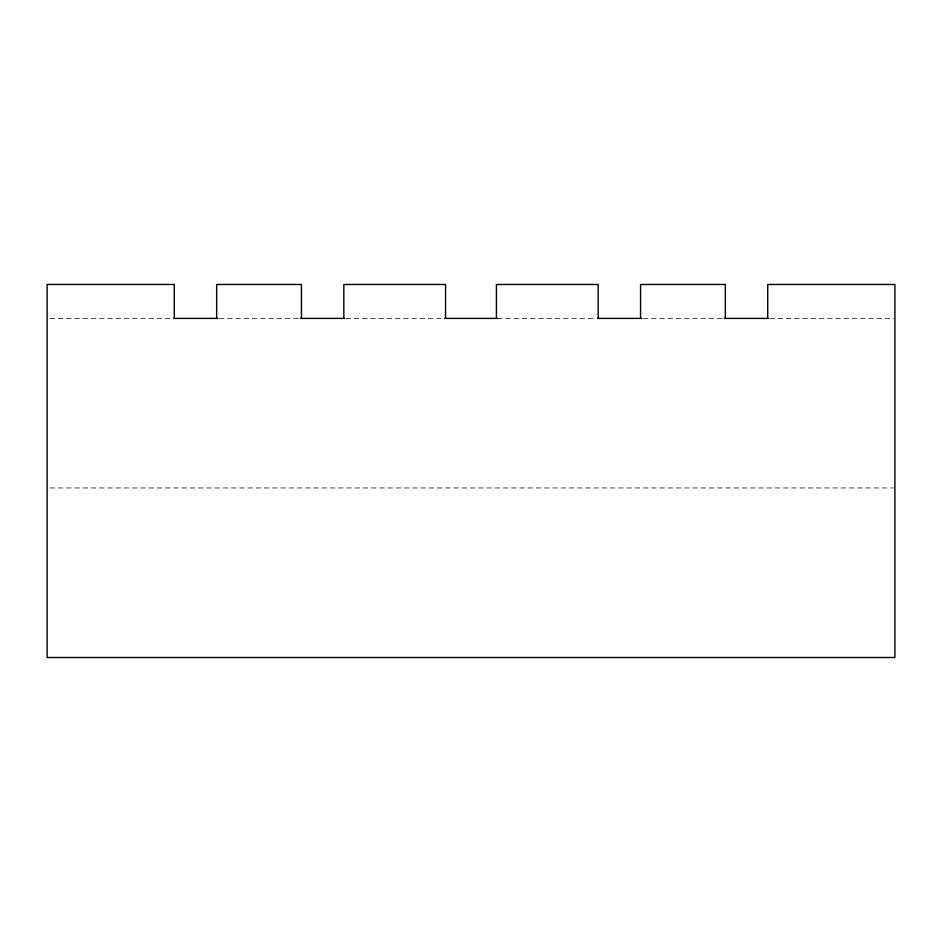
<?xml version="1.0" encoding="UTF-8"?>
<svg xmlns="http://www.w3.org/2000/svg" width="942" height="942" viewBox="0 0 942 942"><rect width="100%" height="100%" fill="white"/><g stroke="black" fill="none" stroke-linecap="round" stroke-linejoin="round"><path stroke-width="0.71" stroke-dasharray="4.71 3.53" d="M50.02 318.396L172.209 318.396M219.309 318.396L298.791 318.396M345.891 318.396L444.506 318.396M497.494 318.396L596.109 318.396M643.209 318.396L722.691 318.396M769.791 318.396L893.44 318.396M50.044 487.956L893.428 487.956"/><path stroke-width="1.41" d="M173.681 318.396L217.838 318.396M300.262 318.396L344.419 318.396M444.506 318.396L497.494 318.396M597.581 318.396L641.737 318.396M724.163 318.396L768.319 318.396M767.73 318.396L767.73 284.484L894.9 284.484L894.9 657.516L47.1 657.516L47.1 284.484L174.27 284.484L174.27 318.396M725.34 318.396L725.34 284.484L640.56 284.484L640.56 318.396M598.17 318.396L598.17 284.484L496.434 284.484L496.434 318.396M445.566 318.396L445.566 284.484L343.83 284.484L343.83 318.396M301.44 318.396L301.44 284.484L216.66 284.484L216.66 318.396"/></g></svg>
